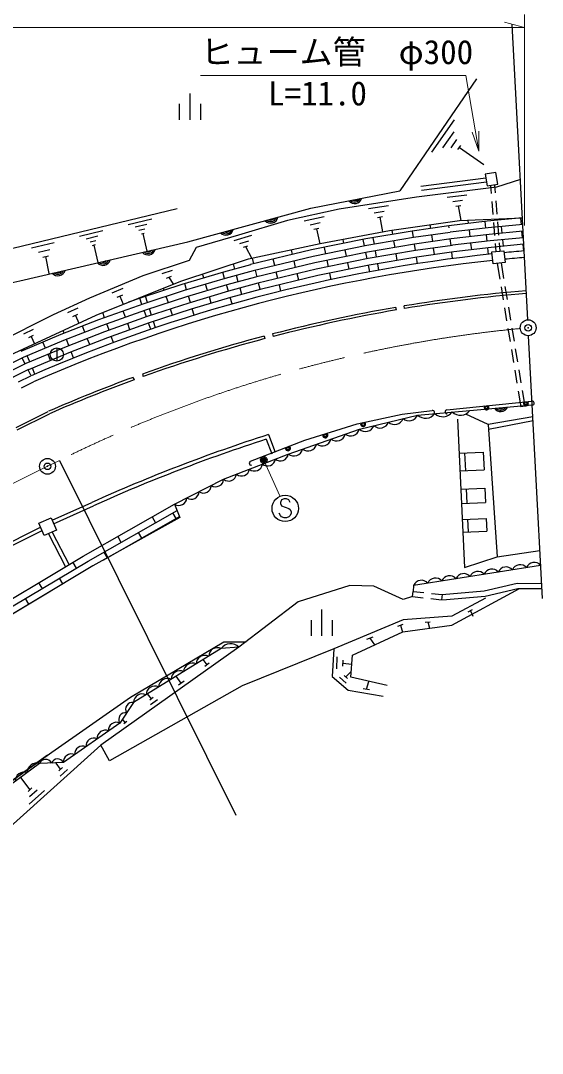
# Model space of a CAD drawing. Units: millimetres, scale not verified. Extents: x 40000 to 680000, y 20000 to 380000.
# Drawn here: x 485482 to 524973, y 259309 to 337524 of the extents above; entities that cross this region are included whole.
import ezdxf
from ezdxf.enums import TextEntityAlignment as Align

# ---------------------------------------------------------------- set-up
doc = ezdxf.new("R2010")
doc.units = ezdxf.units.MM
doc.header["$LTSCALE"] = 1000
doc.header["$PDMODE"] = 32
doc.header["$PDSIZE"] = 500
doc.linetypes.add('CHAIN', pattern=[18.5, 12, -1.5, 3.5, -1.5])
for name, color, linetype, lineweight in [('M-BGD', 7, 'Continuous', 25), ('M-BMK', 2, 'CHAIN', 13), ('M-BMK-OTRS', 5, 'Continuous', 25), ('M-BMK-SRVR', 3, 'Continuous', 25), ('M-STR-HTXT', 7, 'Continuous', 13), ('M-STR-STRC', 7, 'Continuous', 25)]:
    doc.layers.add(name, color=color, linetype=linetype, lineweight=lineweight)
doc.styles.add('ＭＳ ゴシック', font='')
doc.styles.get('ＭＳ ゴシック').set_extended_font_data('MS Gothic')

msp = doc.modelspace()

# ---------------------------------------------------------------- linework, layer by layer
at = {"layer": 'M-BGD'}
for p, q in [((519990, 333119), (514179, 324632)), ((498287, 332013), (498287, 330013)), ((497487, 331213), (497487, 330013)), ((499087, 331213), (499087, 330013)), ((516598, 327551), (518321, 330019)), ((517440, 327881), (518301, 329115)), ((518066, 327903), (518497, 328520)), ((518585, 327770), (518801, 328078)), ((518693, 327924), (520544, 326632)), ((520693, 325596), (515786, 324952)), ((520742, 325300), (515825, 324655)), ((521048, 325045), (521098, 324433)), ((521345, 325094), (521396, 324473)), ((517767, 324152), (519257, 324336)), ((518186, 323825), (518931, 323918)), ((521147, 323835), (521229, 322839)), ((521445, 323875), (521527, 322878)), ((511809, 323287), (513319, 323526)), ((512246, 322969), (513001, 323089)), ((518418, 323476), (518791, 323522)), ((518605, 323499), (518802, 322391)), ((493618, 322087), (495409, 322520)), ((506944, 322358), (508461, 322688)), ((512495, 322621), (512872, 322681)), ((512683, 322651), (512869, 321519)), ((520798, 322327), (517890, 321984)), ((519391, 322161), (519360, 322422)), ((520701, 321812), (520654, 322310)), ((523461, 322584), (520798, 322329)), ((521575, 322280), (521657, 321284)), ((521845, 322429), (521835, 322531)), ((523385, 322074), (523338, 322572)), ((489939, 321196), (491693, 321620)), ((494138, 321897), (495033, 322113)), ((494434, 321652), (494882, 321761)), ((507405, 322062), (508164, 322226)), ((507678, 321723), (508057, 321806)), ((507867, 321765), (508120, 320627)), ((515127, 321586), (511617, 320988)), ((513655, 321335), (513601, 321648)), ((517891, 321980), (515126, 321587)), ((515221, 321093), (515151, 321588)), ((517987, 321489), (515212, 321094)), ((516533, 321787), (516493, 322070)), ((517919, 321839), (517901, 321985)), ((520873, 321832), (517986, 321492)), ((519508, 321168), (519450, 321664)), ((523484, 322084), (520873, 321834)), ((523507, 321584), (520948, 321339)), ((521278, 322241), (521359, 321244)), ((521940, 321434), (521892, 321932)), ((523480, 321079), (523433, 321577)), ((486296, 320313), (488014, 320729)), ((490449, 321010), (491325, 321222)), ((490738, 320770), (491177, 320877)), ((494618, 321381), (494842, 321435)), ((494730, 321408), (495041, 320062)), ((501656, 320882), (502975, 321274)), ((502083, 320650), (502743, 320846)), ((511617, 320993), (507503, 320156)), ((509952, 320654), (509892, 320953)), ((511522, 320464), (511422, 320954)), ((515212, 321094), (511678, 320491)), ((512260, 320591), (512176, 321083)), ((513823, 320350), (513739, 320842)), ((518083, 320998), (515297, 320602)), ((516674, 320797), (516604, 321292)), ((518066, 320494), (518007, 320991)), ((520948, 321338), (518082, 321000)), ((521023, 320843), (518178, 320508)), ((520796, 320817), (520749, 321314)), ((523530, 321083), (521023, 320844)), ((521706, 320686), (521757, 320065)), ((522035, 320438), (521987, 320936)), ((486829, 319988), (487688, 320196)), ((490919, 320505), (491138, 320558)), ((491028, 320531), (491315, 319209)), ((502346, 320369), (502676, 320467)), ((502511, 320418), (502976, 319497)), ((507504, 320154), (502888, 319045)), ((506060, 319807), (505973, 320168)), ((511678, 320495), (507623, 319670)), ((511738, 319997), (507743, 319184)), ((508582, 319865), (508483, 320355)), ((510152, 319675), (510052, 320165)), ((511721, 319484), (511622, 319974)), ((515297, 320601), (511739, 319994)), ((515383, 320108), (511800, 319498)), ((512428, 319605), (512344, 320098)), ((515362, 320103), (515291, 320598)), ((518179, 320506), (515383, 320109)), ((518274, 320015), (515468, 319616)), ((516815, 319807), (516744, 320302)), ((518171, 319504), (518113, 320000)), ((521098, 320348), (518274, 320016)), ((519625, 320175), (519567, 320671)), ((520891, 319821), (520844, 320319)), ((523553, 320583), (521098, 320349)), ((521408, 320646), (521458, 320034)), ((523576, 320083), (523528, 320581)), ((487148, 319611), (487578, 319714)), ((487363, 319663), (487625, 318363)), ((503143, 319106), (503038, 319541)), ((507623, 319669), (503070, 318574)), ((507743, 319183), (503251, 318103)), ((504718, 318970), (504601, 319456)), ((506293, 318835), (506177, 319321)), ((511799, 319500), (507863, 318698)), ((508782, 318885), (508682, 319375)), ((510351, 318695), (510252, 319185)), ((515468, 319616), (511860, 319001)), ((513991, 319364), (513907, 319857)), ((515524, 319116), (515453, 319611)), ((521549, 319138), (521746, 317950)), ((521848, 319169), (522043, 317990)), ((496186, 318361), (496972, 318618)), ((500827, 318478), (497690, 317549)), ((499343, 318038), (499253, 318340)), ((500923, 317985), (500781, 318464)), ((502891, 319036), (500827, 318477)), ((503072, 318568), (500960, 317995)), ((501694, 318712), (501588, 319103)), ((503377, 318133), (503260, 318620)), ((507863, 318698), (503433, 317633)), ((504952, 317998), (504835, 318484)), ((506527, 317862), (506410, 318348)), ((511860, 319002), (507983, 318213)), ((508981, 317906), (508881, 318396)), ((511921, 318504), (511821, 318994)), ((512596, 318619), (512512, 319112)), ((496511, 318032), (496904, 318160)), ((496707, 318096), (497020, 317560)), ((500960, 317995), (497863, 317079)), ((498046, 317133), (497904, 317613)), ((499626, 317079), (499485, 317559)), ((503253, 318099), (501093, 317513)), ((503434, 317630), (501225, 317031)), ((501956, 317747), (501825, 318230)), ((503603, 317192), (503493, 317647)), ((507983, 318212), (503614, 317162)), ((492413, 316904), (493239, 317251)), ((497692, 317546), (494672, 316563)), ((497864, 317076), (494804, 316080)), ((496351, 317110), (496298, 317274)), ((501093, 317513), (498035, 316609)), ((501225, 317031), (498207, 316138)), ((501207, 317026), (501065, 317505)), ((503615, 317161), (501358, 316549)), ((502217, 316782), (502087, 317264)), ((505186, 317026), (505069, 317512)), ((521844, 317358), (522007, 316371)), ((522141, 317398), (522305, 316411)), ((494803, 316083), (491380, 314862)), ((492792, 316578), (493206, 316751)), ((492999, 316664), (493252, 316042)), ((494671, 316567), (493642, 316200)), ((494660, 316032), (494492, 316503)), ((495080, 316170), (494925, 316645)), ((498036, 316607), (494936, 315597)), ((498208, 316137), (495068, 315114)), ((496661, 316159), (496506, 316634)), ((498330, 316174), (498188, 316654)), ((501358, 316549), (498380, 315668)), ((499910, 316121), (499768, 316600)), ((501490, 316067), (501349, 316546)), ((489043, 315415), (489834, 315781)), ((489423, 315111), (489819, 315294)), ((494935, 315600), (491607, 314412)), ((491835, 315024), (491696, 315413)), ((493415, 315057), (493247, 315528)), ((494996, 315090), (494828, 315561)), ((498380, 315667), (495200, 314631)), ((495390, 315219), (495235, 315694)), ((496971, 315208), (496816, 315683)), ((498614, 315216), (498472, 315695)), ((513927, 315613), (513893, 315810)), ((514551, 315719), (514519, 315916)), ((522105, 315779), (522269, 314793)), ((522403, 315819), (522566, 314833)), ((491383, 314856), (488523, 313747)), ((489621, 315202), (489895, 314609)), ((495068, 315116), (491834, 313962)), ((492171, 314082), (492003, 314553)), ((495200, 314632), (492061, 313512)), ((493752, 314115), (493583, 314586)), ((495332, 314149), (495164, 314619)), ((495699, 314268), (495545, 314744)), ((488523, 313746), (485482, 312470)), ((485726, 313793), (486456, 314158)), ((486091, 313520), (486456, 313702)), ((488768, 313842), (488687, 314051)), ((491609, 314408), (488723, 313289)), ((491836, 313959), (488924, 312830)), ((490348, 313919), (490167, 314385)), ((504536, 313794), (504586, 313600)), ((522367, 314201), (522530, 313214)), ((522664, 314241), (522828, 313254)), ((488724, 313288), (485678, 312010)), ((486273, 313611), (486531, 313056)), ((487362, 312716), (487169, 313177)), ((489130, 312910), (488949, 313376)), ((492062, 313511), (489125, 312372)), ((490709, 312986), (490528, 313452)), ((492507, 313140), (492339, 313611)), ((503923, 313633), (503974, 313440)), ((485785, 312597), (485745, 312692)), ((488924, 312830), (485873, 311549)), ((486172, 311675), (485979, 312136)), ((489125, 312372), (486068, 311089)), ((487749, 311794), (487555, 312255)), ((488221, 312736), (488221, 311736)), ((489491, 311978), (489310, 312444)), ((522628, 312622), (522791, 311636)), ((522926, 312662), (523089, 311676)), ((485677, 312012), (440229, 289421)), ((485872, 311551), (440454, 288975)), ((485819, 311524), (485596, 311972)), ((486068, 311090), (440679, 288528)), ((485328, 310165), (486241, 310619)), ((486264, 310629), (486041, 311077)), ((486559, 310753), (486366, 311214)), ((494695, 310758), (494762, 310570)), ((522890, 311044), (523053, 310057)), ((523187, 311084), (523350, 310097)), ((485551, 309717), (486464, 310171)), ((494005, 310508), (494074, 310321)), ((523151, 309465), (523348, 308277)), ((523448, 309505), (523644, 308326)), ((519475, 307999), (524204, 308417)), ((523644, 308326), (523348, 308277)), ((485133, 306718), (487576, 307933)), ((485222, 306539), (487665, 307754)), ((520866, 306947), (519182, 307710)), ((524252, 307511), (520866, 306947)), ((524267, 307214), (520893, 306564)), ((504064, 305820), (504489, 304726)), ((504232, 306171), (504754, 304829)), ((518673, 304763), (520499, 304847)), ((519089, 304782), (519151, 303438)), ((520499, 304847), (520560, 303503)), ((488420, 304220), (501774, 277356)), ((518735, 303419), (520560, 303503)), ((518798, 302038), (520624, 302121)), ((519214, 302057), (519264, 300973)), ((520624, 302121), (520673, 301038)), ((487859, 299681), (490877, 301033)), ((487975, 299422), (490993, 300775)), ((490583, 296593), (497320, 300436)), ((518848, 300954), (520673, 301038)), ((491778, 296699), (497508, 299968)), ((495432, 299935), (495679, 299500)), ((496982, 300243), (497230, 299809)), ((518903, 299746), (520729, 299829)), ((519319, 299765), (519364, 298803)), ((520729, 299829), (520773, 298868)), ((443948, 277727), (486988, 299156)), ((444073, 277475), (487113, 298905)), ((487864, 298787), (489142, 296319)), ((495927, 299066), (495958, 299012)), ((518947, 298784), (520773, 298868)), ((487588, 298667), (488884, 296165)), ((492826, 298448), (493074, 298014)), ((494377, 298757), (494624, 298323)), ((491771, 297270), (492018, 296836)), ((493321, 297579), (493333, 297560)), ((481994, 291477), (490581, 296595)), ((489420, 296485), (489676, 296055)), ((524842, 296268), (515231, 294753)), ((486843, 294949), (487099, 294520)), ((488388, 295287), (488643, 294860)), ((482298, 291076), (487777, 294341)), ((487355, 294090), (487356, 294089)), ((515152, 293899), (515195, 294295)), ((515231, 294753), (515195, 294295)), ((515195, 294295), (515991, 294209)), ((516588, 294144), (517384, 294057)), ((485811, 293752), (486067, 293322)), ((515152, 293899), (515948, 293812)), ((516544, 293747), (517341, 293660)), ((517384, 294057), (517341, 293660)), ((508267, 292922), (508267, 290922)), ((519366, 292749), (519689, 292923)), ((519528, 292836), (519702, 292412)), ((507467, 292122), (507467, 290922)), ((509067, 292122), (509067, 290922)), ((514029, 291652), (514426, 291818)), ((516098, 291966), (516491, 291994)), ((516295, 291980), (516421, 291505)), ((514227, 291735), (514376, 291218)), ((511693, 290669), (512154, 290863)), ((511923, 290766), (512274, 290250)), ((499596, 288733), (499303, 289136)), ((499759, 288849), (499433, 288618)), ((509404, 288436), (509449, 289332)), ((509864, 288637), (509886, 289085)), ((509875, 288861), (510544, 288791)), ((497639, 287346), (497248, 287872)), ((510219, 287709), (509963, 287933)), ((510091, 287821), (510459, 288173)), ((497853, 287498), (497425, 287195)), ((510123, 287342), (509612, 287789)), ((511651, 286886), (511840, 287482)), ((495390, 286154), (495090, 286547)), ((511898, 286844), (511405, 286929)), ((495524, 286250), (495255, 286059)), ((495848, 286076), (495311, 285696)), ((493412, 284349), (493191, 284631)), ((493528, 284432), (493295, 284267)), ((487515, 281890), (482571, 278355)), ((488505, 280828), (488157, 281277)), ((488645, 280955), (488364, 280702)), ((489039, 280801), (488477, 280294)), ((486191, 279278), (485491, 280209)), ((486335, 279408), (486047, 279148)), ((486740, 279250), (486163, 278729)), ((487288, 279221), (486135, 278180))]:
    msp.add_line(p, q, dxfattribs=at)
for points in [[(523309, 325481), (521503, 324917), (515448, 324166), (509586, 323240), (505691, 322393), (501968, 321280), (498768, 320337), (498240, 319347), (494732, 318202), (490688, 316507), (487936, 315234), (483706, 313120), (448823, 295684), (446858, 295860), (438797, 292299), (430081, 287896)], [(470660, 315880), (479267, 316450), (485425, 317828), (498124, 320768), (507445, 323314), (514179, 324632)], [(466321, 321827), (472035, 318406), (484162, 320105), (497334, 323295)], [(402637, 279700), (408546, 280062), (414049, 280888), (420854, 282157), (426688, 283637), (431707, 285735), (434458, 286906), (440102, 289675), (483279, 311553), (491203, 315213), (497599, 317800), (502723, 319473), (508166, 320637), (513401, 321619), (518703, 322393), (523460, 322602)], [(497131, 300904), (500847, 302785), (505742, 304690), (511128, 306576), (515527, 307655), (519475, 307999)], [(518555, 307335), (519070, 296112), (521556, 296912)], [(520866, 306947), (521556, 296912), (524783, 297383)], [(517384, 294057), (520580, 294334), (523061, 294923), (524913, 294906)], [(515152, 293899), (514430, 293678), (512212, 294701), (510390, 294754), (506499, 293494), (502008, 290075), (491545, 282658), (484678, 276462), (468635, 267162), (465542, 266191), (453921, 260480), (448030, 258640)], [(513217, 287169), (510477, 287790), (510590, 289479), (514409, 291237), (518128, 291736), (523239, 294521)], [(517419, 293658), (520644, 293938), (523106, 294523), (524909, 294506)], [(520659, 293788), (518111, 292412), (514435, 292148), (509180, 289938), (509075, 287860), (510266, 286819), (512935, 286362)], [(450688, 261798), (466548, 269700), (482571, 278355), (487831, 282115), (493799, 286286), (500858, 290481), (502541, 290481)], [(502008, 290075), (500662, 289972), (494027, 285890), (492983, 284328), (488716, 281334), (486904, 281253), (483222, 278552), (482611, 277348), (474186, 272485), (451127, 260767)], [(509180, 289938), (502260, 287153), (492206, 281457), (491545, 282658)]]:
    msp.add_lwpolyline(points, dxfattribs=at)
for points in [[(520644, 325893), (520790, 325003), (521603, 325136), (521457, 326027)], [(521158, 320004), (522056, 320095), (522148, 319199), (521249, 319108)], [(472849, 284788), (472227, 285990), (481689, 291877), (490220, 296962), (497131, 300904), (497540, 299888), (490937, 296234), (482306, 291066)], [(486858, 299453), (487782, 299857), (488188, 298929), (487264, 298525)]]:
    msp.add_lwpolyline(points, close=True, dxfattribs=at)
msp.add_circle((488221, 312236), 500, dxfattribs=at)
for centre, radius, start, end in [((510761, 324234), 567, 219.14452, 342.99954), ((510761, 324234), 453, 227.10391, 335.04015), ((510761, 324234), 340, 242.72928, 319.41478), ((504402, 322759), 567, 223.34789, 347.20292), ((504402, 322759), 453, 231.30728, 339.24352), ((504402, 322759), 340, 246.93265, 323.61815), ((501026, 321837), 567, 223.34789, 347.20292), ((501026, 321837), 453, 231.30728, 339.24352), ((501026, 321837), 340, 246.93265, 323.61815), ((495124, 320347), 567, 221.10689, 344.96192), ((495124, 320347), 453, 229.06628, 337.00252), ((495124, 320347), 340, 244.69165, 321.37715), ((533646, 201990), 118522, 94.87388, 95.60392), ((533646, 201990), 118522, 96.04048, 113.56381), ((533646, 201990), 118023, 96.04142, 113.56381), ((491714, 319558), 567, 221.10689, 344.96192), ((491714, 319558), 453, 229.06628, 337.00252), ((491714, 319558), 340, 244.69165, 321.37715), ((533646, 201990), 118023, 94.87388, 95.60301), ((488305, 318769), 567, 221.10689, 344.96192), ((488305, 318769), 453, 229.06628, 337.00252), ((488305, 318769), 340, 244.69165, 321.37715), ((533259, 203214), 114249, 94.77712, 99.44074), ((533259, 203214), 114049, 94.77712, 99.44074), ((533259, 203214), 114249, 99.75899, 104.56056), ((533259, 203214), 114049, 99.75899, 104.56056), ((533259, 203214), 114249, 104.87839, 109.72713), ((533259, 203214), 114049, 104.87839, 109.72713), ((533259, 203214), 114249, 110.09489, 113.56367), ((533259, 203214), 114049, 110.09489, 113.56367), ((521816, 308474), 567, 213.11256, 336.96759), ((521816, 308474), 453, 221.07196, 329.0082), ((521816, 308474), 340, 236.69733, 313.38283), ((513786, 307624), 684, 227.93725, 339.62159), ((514885, 307893), 684, 227.93725, 339.62159), ((516135, 308288), 877, 226.13539, 323.83271), ((517451, 308402), 877, 226.13539, 323.83271), ((518767, 308517), 877, 226.13539, 323.83271), ((511587, 307084), 684, 227.93725, 339.62159), ((512686, 307354), 684, 227.93725, 339.62159), ((542527, 186712), 125447, 107.77461, 114.31327), ((542527, 186712), 125164, 107.89692, 114.31327), ((508305, 306004), 693, 233.84361, 344.76192), ((509383, 306381), 693, 233.84361, 344.76192), ((510460, 306759), 693, 233.84361, 344.76192), ((506151, 305249), 693, 233.84361, 344.76192), ((507228, 305627), 693, 233.84361, 344.76192), ((504161, 304407), 610, 231.79728, 350.73016), ((505140, 304788), 610, 231.79728, 350.73016), ((502203, 303645), 610, 231.79728, 350.73016), ((503182, 304026), 610, 231.79728, 350.73016), ((500246, 302819), 602, 236.94189, 356.75631), ((501224, 303264), 610, 231.79728, 350.73016), ((499317, 302349), 602, 236.94189, 356.75631), ((497460, 301408), 602, 236.94189, 356.75631), ((498389, 301879), 602, 236.94189, 356.75631), ((524360, 295851), 637, 40.89384, 157.02197), ((520089, 295178), 637, 40.89384, 157.02197), ((521157, 295346), 637, 40.89384, 157.02197), ((522224, 295515), 637, 40.89384, 157.02197), ((523292, 295683), 637, 40.89384, 157.02197), ((515818, 294505), 637, 40.89384, 157.02197), ((516885, 294673), 637, 40.89384, 157.02197), ((517953, 294841), 637, 40.89384, 157.02197), ((519021, 295010), 637, 40.89384, 157.02197), ((501381, 289417), 908, 46.41363, 142.32802), ((499432, 288786), 666, 64.94388, 178.25703), ((500380, 289369), 666, 64.94388, 178.25703), ((498484, 288203), 666, 64.94388, 178.25703), ((497536, 287619), 666, 64.94388, 178.25703), ((495640, 286453), 666, 64.94388, 178.25703), ((496588, 287036), 666, 64.94388, 178.25703), ((494693, 285870), 666, 64.94388, 178.25703), ((493947, 285378), 518, 81.13208, 211.39174), ((493425, 284597), 518, 81.13208, 211.39174), ((492730, 283780), 603, 65.21082, 184.90079), ((491024, 282583), 603, 65.21082, 184.90079), ((491877, 283181), 603, 65.21082, 184.90079), ((490170, 281984), 603, 65.21082, 184.90079), ((487365, 281080), 493, 25.59814, 159.52142), ((488272, 281121), 493, 25.59814, 159.52142), ((489317, 281385), 603, 65.21082, 184.90079), ((486676, 280598), 693, 70.80513, 181.71869), ((485756, 279923), 693, 70.80513, 181.71869)]:
    msp.add_arc(centre, radius, start, end, dxfattribs=at)
at = {"layer": 'M-BMK'}
for p, q in [((481366, 300714), (487514, 303769)), ((487514, 303769), (488420, 304220))]:
    msp.add_line(p, q, dxfattribs=at)
msp.add_arc((532934, 214674), 100000, 95.52838, 116.43213, dxfattribs=at)
at = {"layer": 'M-BMK-OTRS'}
for p, q in [((523866, 314864), (522693, 337221)), ((524973, 293765), (523929, 313665))]:
    msp.add_line(p, q, dxfattribs=at)
at = {"layer": 'M-BMK-SRVR'}
for centre in [(523897, 314265), (487514, 303769)]:
    msp.add_circle(centre, 600, dxfattribs=at)
for p in [(523897, 314265), (487514, 303769)]:
    msp.add_point(p, dxfattribs=at)
at = {"layer": 'M-STR-HTXT'}
for p, q in [((523618, 338000), (523618, 322000)), ((523618, 337000), (522118, 337400)), ((371950, 337000), (523618, 337000)), ((520176, 327642), (519672, 329077)), ((520176, 327642), (520164, 329163)), ((503948, 304113), (505095, 301523))]:
    msp.add_line(p, q, dxfattribs=at)
msp.add_lwpolyline([(520176, 327642), (519174, 333381), (499096, 333381)], dxfattribs=at)
at = {"layer": 'M-STR-STRC'}
for p, q in [((517749, 308042), (524189, 308704)), ((505238, 301220), (505147, 301038)), ((505420, 301311), (505238, 301220)), ((505602, 301311), (505420, 301311)), ((505784, 301220), (505602, 301311)), ((505875, 301038), (505784, 301220)), ((505147, 301038), (505147, 300947)), ((505147, 300947), (505238, 300765)), ((505238, 300765), (505784, 300583)), ((505784, 300583), (505875, 300493)), ((505875, 300493), (505965, 300311)), ((505147, 300038), (505056, 300220)), ((505238, 299947), (505147, 300038)), ((505420, 299856), (505238, 299947)), ((505602, 299856), (505420, 299856)), ((505784, 299947), (505602, 299856)), ((505875, 300038), (505784, 299947)), ((505965, 300220), (505875, 300038)), ((505965, 300311), (505965, 300220))]:
    msp.add_line(p, q, dxfattribs=at)
msp.add_lwpolyline([(502881, 304149), (507006, 305752), (510945, 306987), (514362, 307708), (516636, 308008)], dxfattribs=at)
for centre, radius in [((520745, 308237), 100), ((520745, 308237), 100), ((520745, 308237), 100), ((523729, 308544), 100), ((523729, 308544), 100), ((523729, 308544), 100), ((511405, 306969), 112), ((511405, 306969), 100), ((511405, 306969), 100), ((511405, 306969), 100), ((508542, 306116), 112), ((508542, 306116), 100), ((508542, 306116), 100), ((508542, 306116), 100), ((505718, 305131), 100), ((505718, 305131), 100), ((505718, 305131), 100), ((503887, 304250), 150), ((503887, 304250), 120), ((503887, 304250), 90), ((503887, 304250), 60), ((503887, 304250), 30), ((503887, 304250), 20), ((505511, 300583), 1000)]:
    msp.add_circle(centre, radius, dxfattribs=at)
for centre, radius, start, end in [((520745, 308237), 188, 148.99924, 42.73904), ((520745, 308237), 150, 137.27876, 54.45952), ((520745, 308237), 112, 95.86919, 95.86909), ((523729, 308544), 188, 148.99924, 42.73904), ((523729, 308544), 150, 137.27876, 54.45952), ((523729, 308544), 112, 95.86919, 95.86909), ((524204, 308555), 150, 275.86914, 95.86914), ((516656, 307860), 150, 277.5139, 97.5139), ((517764, 307893), 150, 95.86914, 275.86914), ((511405, 306969), 188, 155.04976, 48.78956), ((511405, 306969), 150, 143.32928, 60.51004), ((508542, 306116), 188, 160.53995, 54.27975), ((508542, 306116), 150, 148.81947, 66.00023), ((505718, 305131), 188, 164.35895, 58.09874), ((505718, 305131), 150, 152.63847, 69.81922), ((505718, 305131), 112, 111.22887, 111.22882), ((502935, 304010), 150, 111.22885, 291.22885)]:
    msp.add_arc(centre, radius, start, end, dxfattribs=at)
msp.add_point((503887, 304250), dxfattribs=at)

# ---------------------------------------------------------------- texts
at = {"layer": 'M-STR-HTXT', "style": 'ＭＳ ゴシック'}
for s, p in [('ヒューム管\u3000φ300', (499096, 333681)), ('L=11.0', (504213, 330551))]:
    msp.add_text(s, height=1833, dxfattribs=at).set_placement(p, align=Align.BOTTOM_LEFT)

doc.saveas('drawing.dxf')
